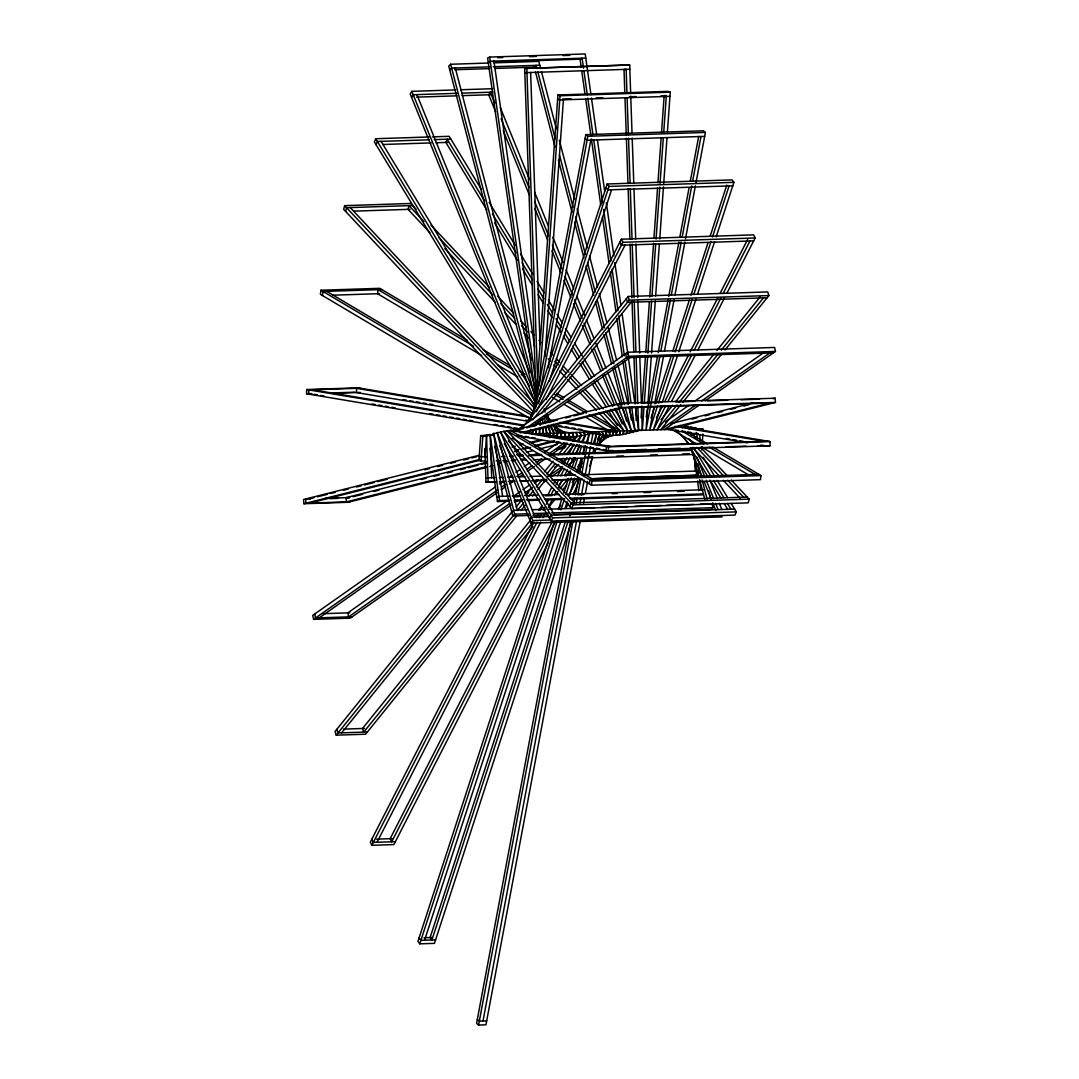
<?xml version="1.0" encoding="UTF-8"?>
<svg xmlns="http://www.w3.org/2000/svg" width="1079" height="1079" viewBox="0 0 1079 1079"><rect width="100%" height="100%" fill="white"/><g stroke="black" fill="none" stroke-linecap="round" stroke-linejoin="round"><path stroke-width="1.5" d="M518.81 429.294L306.584 393.768L306.665 389.532L358.093 387.847L525.648 415.901M562.253 431.6L568.876 432.706L568.795 436.941L565.126 437.062L565.207 432.827L553.635 425.962M678.448 426.218L770.096 441.567L770.028 445.802L608.381 451.089L608.462 446.854L510.178 430.386L517.07 430.17L523.558 428.538M612.885 435.498L612.953 431.263L560.028 422.402M616.554 435.376L616.635 431.141L589.161 414.849M494.182 435.147L480.708 435.592L478.914 460.625L486.076 461.259M481.032 461.421L482.826 436.388L480.708 435.592M485.01 457.132L486.508 436.267L484.39 435.471L490.19 435.255L491.66 477.741M535.508 407.822L557.937 94.965L668.144 91.364L670.261 92.16L667.429 131.557M536.169 428.754L535.818 433.785L536.735 428.835M539.298 385.136L560.055 95.761L557.937 94.965M537.355 433.745L539.487 433.664L539.851 428.633M540.093 425.274L540.566 418.571M545.016 356.488L563.427 99.821M641.074 417.762L641.911 406.014M642.153 402.656L645.404 357.365M645.768 352.334L649.369 301.999M649.733 296.968L653.577 243.288M653.941 238.257L657.556 187.921M657.92 182.89L661.157 137.599M661.521 132.555L664.165 95.653L666.282 96.449L663.76 131.678M640.211 430.386L642.342 430.305L644.028 406.81M644.271 403.452L647.643 356.488M647.886 353.13L651.608 301.122M651.972 296.091L655.695 244.083M656.059 239.052L659.795 187.045M660.024 183.686L663.275 138.395M647.71 406.689L646.024 430.184L659.916 355.935M647.939 403.33L651.311 356.367M651.554 353.008L655.29 301.001M655.641 295.97L659.377 243.962M659.741 238.931L663.464 186.923M663.706 183.565L666.957 138.274M701.741 450.037L701.97 446.827M702.321 442.012L702.901 433.987M467.072 340.128L379.714 288.322L320.935 290.238L320.409 294.311L530.652 419.003M322.486 295.538L322.999 291.465L381.777 289.55M589.39 483.958L589.916 479.885L758.888 474.355M713.125 447.205L760.965 475.583L760.452 479.656L591.467 485.186L591.98 481.113L506.941 430.683L510.623 430.561L593.585 479.764M616.109 435.201L616.635 431.141L565.356 422.55M534.145 410.802L585.83 134.646L703.387 130.802L705.396 132.447L696.009 182.567M671.731 429.334L532.136 433.906L532.756 430.602M539.554 394.307L587.839 136.291L585.83 134.646M537.666 423.885L538.286 420.581M548.159 367.791L590.779 140.095M570.521 521.454L476.581 1023.405L478.59 1025.05L485.941 1024.807L580.192 521.197M573.934 503.246L574.864 498.282M575.471 494.978L578.573 478.429M579.814 471.806L582.296 458.575M583.213 453.612L584.454 446.989M478.59 1025.05L572.841 521.44M576.253 503.246L577.171 498.282M577.791 494.964L580.893 478.429M581.824 473.465L586.774 446.989M587.394 443.671L589.255 433.745L587.246 432.099L589.053 434.527L586.45 442.525M483.001 1021.017L576.51 521.319M579.922 503.124L580.853 498.161M581.473 494.856L584.252 479.953M585.182 474.989L590.456 446.868M591.063 443.563L592.924 433.623L590.914 431.978M583.591 503.003L584.521 498.039M585.452 493.076L587.623 481.49M588.864 474.868L592.263 456.673M592.884 453.369L593.814 448.405M594.745 443.442L596.606 433.515L594.596 431.856L596.404 434.284L593.801 442.296M646.173 416.98L657.597 355.935M658.217 352.631L668.103 299.827M668.71 296.536L678.907 242.087M679.837 237.137L689.09 187.638M690.331 181.043L698.666 136.493M660.847 350.985L670.41 299.827M671.34 294.877L681.227 242.087M682.144 237.137L691.72 185.979M692.651 181.029L700.986 136.48M654.022 406.958L649.693 430.062L657.475 406.122M654.629 403.654L663.585 355.814M664.516 350.864L674.092 299.706M675.009 294.756L684.895 241.966M685.516 238.661L695.389 185.871M416.13 209.205L410.762 203.472L344.633 205.644L343.688 209.366L533.943 412.286M345.617 211.417L346.548 207.694L412.677 205.523M569.982 506.577L570.926 502.854L747.261 497.082M731.306 480.074L749.177 499.132L748.233 502.854L571.91 508.627L572.841 504.905L503.691 431.141L507.359 431.02L574.594 502.733M530.801 418.827L607.194 183.983L732.101 179.896L733.909 182.324L716.173 236.867M538.327 403.708L609.015 186.411L607.194 183.983M532.136 433.906L533.174 430.71M534.739 425.922L535.777 422.739M549.265 381.251L611.55 189.769M554.417 521.845L417.951 941.401L419.758 943.828L434.446 943.356L571.452 522.182M558.585 509.032L561.714 499.429M563.791 493.036L568.471 478.631M569.51 475.434L570.562 472.224M572.113 467.423L575.242 457.82M576.806 453.032L579.41 445.02M419.758 943.828L557.277 521.063M560.918 509.868L564.56 498.66M566.124 493.858L571.331 477.862M574.446 468.259L577.575 458.656M579.14 453.854L581.743 445.856M582.781 442.646L585.384 434.648L583.577 432.22L585.101 435.323L582.053 441.311M424.56 940.227L560.945 520.941M565.113 508.142L567.19 501.735M569.28 495.342L574.487 479.332M577.09 471.334L581.244 458.535M582.808 453.733L585.411 445.735M565.436 521.481L430.103 937.557L431.91 939.984L567.77 522.303M574.284 494.276L578.978 479.872M569.86 515.897L570.899 512.7M589.66 466.168L592.789 456.565M593.828 453.369L595.392 448.567M596.431 445.371L600.072 434.163L598.265 431.735L599.803 434.837L597.51 439.328M651.001 418.059L654.629 406.891M655.668 403.694L671.232 355.827M672.797 351.039L689.4 299.975M690.965 295.201L708.094 242.546M710.171 236.153L726.774 185.102M658.514 402.939L674.092 355.058M675.13 351.875L692.259 299.22M693.81 294.432L710.94 241.777M712.491 236.989L729.107 185.925M661.157 406.001L653.375 429.941L665.635 405.947M662.708 401.213L677.76 354.951M678.799 351.754L695.928 299.099M697.479 294.311L714.608 241.656M429.132 136.979L375.708 138.719L374.386 141.929L535.44 407.66M376.072 144.707L377.38 141.497L429.145 139.811M549.589 518.325L550.91 515.115L734.583 509.099M731.103 503.353L736.269 511.878L734.947 515.088L551.275 521.103L552.596 517.893L500.4 431.775L504.068 431.654L554.579 514.993M527.86 422.051L621.356 239.201L753.614 234.871L755.152 237.973L726.828 293.353M536.29 411.652L622.893 242.289L621.356 239.201M529.236 432.531L530.774 429.523M546.109 399.54L625.078 245.081M533.997 522.115L370.313 842.2L371.85 845.302L393.889 844.587L548.388 542.44M536.29 517.623L537.814 514.629M540.107 510.138L542.413 505.66M547.768 495.18L551.585 487.695M553.891 483.217L555.415 480.222M557.708 475.731L562.294 466.748M563.831 463.754L566.893 457.779M569.186 453.288L573.772 444.305M371.85 845.302L537.059 522.223M539.352 517.731L540.889 514.737M543.182 510.246L544.706 507.251M546.244 504.257L548.537 499.779M550.829 495.288L553.891 489.3M556.184 484.808L558.477 480.33M560.783 475.839L564.6 468.353M566.893 463.862L569.955 457.887M572.248 453.396L576.847 444.413M578.371 441.419L581.433 435.444L579.895 432.342L581.095 435.983L576.874 441.203M377.003 842.281L540.727 522.101M543.034 517.61L544.558 514.616M548.388 507.13L552.205 499.658M554.498 495.167L556.036 492.172M558.329 487.681L562.159 480.209M564.452 475.718L567.514 469.729M569.038 466.735L573.637 457.766M575.93 453.274L579.747 445.789M552.367 521.508L390.166 838.693L391.704 841.795L555.429 521.616M558.477 509.544L560.77 505.053M572.248 482.61L574.554 478.118M577.602 472.143L582.201 463.161M569.199 494.681L577.616 478.226M565.989 508.034L568.282 503.542M572.868 494.56L577.467 485.59M594.3 452.667L596.593 448.19M598.117 445.195L603.471 434.716L601.934 431.627L603.134 435.255L598.912 440.488M656.437 417.843L662.573 405.852M664.866 401.348L688.645 354.856M690.169 351.862L717.778 297.871M720.084 293.38L747.68 239.39M667.941 401.442L691.706 354.964M694.013 350.459L720.853 297.979M723.146 293.475L749.986 240.995M669.317 405.825L657.044 429.82L677.059 405.003M671.61 401.321L695.389 354.843M697.681 350.338L724.522 297.858M455.608 89.921L411.827 91.351L410.195 93.927L535.589 403.101M411.571 97.312L413.203 94.736L456.983 93.307M529.735 519.741L531.367 517.178L549.804 516.571M722.134 516.881L531.097 523.126L532.743 520.564L497.041 432.544L500.723 432.423L535.049 517.057M522.034 428.012L628.113 296.482L767.708 291.923L768.895 295.552L724.98 350.014M532.702 419.893L629.3 300.124L768.895 295.552M541.645 413.244L631.202 302.201M516.099 507.009L521.373 500.467M525.594 495.234L531.92 487.384M535.09 483.459L538.259 479.548M544.585 471.698L553.014 461.232M558.288 454.691L566.731 444.238M527.118 509.881L513.671 510.327L511.783 512.134L335.029 731.535L336.23 735.163L513.078 515.87M517.3 510.637L523.625 502.801M528.899 496.259L533.12 491.026M536.29 487.101L542.616 479.251M546.837 474.018L555.267 463.565M562.658 454.407L571.088 443.941M573.205 441.324L577.413 436.091L581.095 435.983M341.679 732.843L516.76 515.749M520.968 510.515L525.19 505.296M532.581 496.138L534.685 493.521M537.855 489.596L546.284 479.13M548.402 476.513L557.883 464.752M561.053 460.827L563.157 458.211M566.327 454.286L573.704 445.128M530.221 520.55L362.517 728.487L363.717 732.128L532.473 522.883M538.65 510.084L541.82 506.159M559.745 483.931L562.914 480.007M566.084 476.082L570.292 470.849M555.672 494.101L557.776 491.484M559.893 488.881L568.323 478.415M577.818 466.641L582.04 461.407M532.972 526.687L365.619 734.206L336.23 735.163M548.793 507.063L555.132 499.213M562.51 490.068L566.731 484.835M578.331 470.444L581.5 466.519M598.373 445.6L606.803 435.134L605.616 431.506L606.411 435.511L603.66 437.454M661.117 419.65L672.703 405.286M675.872 401.361L713.799 354.33M716.955 350.419L760.155 296.86M679.163 402.386L718.142 354.047M721.311 350.135L763.446 297.871M680.728 404.881L660.712 429.698L696.157 404.76M682.845 402.265L721.824 353.925M488.881 63.014L450.617 64.268L448.729 66.075L536.452 402.615M449.727 69.919L451.615 68.112L489.879 66.858M534.226 67.154L536.115 65.347L536.964 68.611M517.34 510.205L497.298 433.299L493.616 433.421L491.727 435.228L493.791 434.257L502.598 496.313M494.654 446.436L512.781 515.978L514.67 514.17L528.117 513.725M700.271 504.217L712.032 503.839L713.044 507.683L711.155 509.49L554.808 514.602M705.288 400.808L775.437 351.444L774.641 347.438L627.695 352.24L516.652 430.373L519.093 430.292M526.984 427.675L628.491 356.259L775.437 351.444M533.39 425.639L630.19 357.527M495.355 486.899L312.775 615.34L313.571 619.359L350.311 618.159L510.826 505.228M499.483 483.985L503.623 481.072M509.14 477.201L511.891 475.259M516.032 472.346L520.159 469.432M524.3 466.533L529.816 462.648M544.976 451.98L558.76 442.282M562.901 439.369L567.041 436.455M567.959 438.276L570.71 436.348M313.571 619.359L497.527 489.933M501.668 487.034L505.795 484.12M516.828 476.365L522.344 472.481M526.485 469.567L531.987 465.696M536.128 462.783L541.645 458.899M548.537 454.057L563.697 443.388M569.213 439.504L573.354 436.59L577.022 436.469L576.226 432.463L577.413 436.091M319.236 617.835L497.068 492.725M501.209 489.812L505.336 486.912M509.477 483.999L513.604 481.086M519.12 477.215L523.261 474.301M527.402 471.388L534.294 466.546M537.045 464.604L545.313 458.777M550.829 454.906L567.379 443.267M571.506 440.353L577.022 436.469M506.361 501.33L347.829 612.872L348.625 616.878L509.908 503.407M513.253 496.488L520.145 491.633M522.897 489.691L529.789 484.849M533.93 481.935L536.681 479.993M554.606 467.382L558.747 464.483M561.498 462.54L567.014 458.656M525.082 492.739L531.974 487.883M548.51 476.244L562.294 466.546M571.951 459.762L574.702 457.82M514.966 502.315L517.718 500.373M524.61 495.531L528.75 492.617M543.91 481.949L546.675 480.007M552.192 476.122L561.835 469.338M568.727 464.496L575.62 459.641M600.437 442.188L610.08 435.39L609.284 431.384L606.034 432.193M665.365 421.849L688.55 405.542M695.362 400.741L764.89 351.835M701.62 400.929L769.786 352.968M698.477 405.596L664.394 429.577L769.678 403.06M590.982 94.655L585.196 53.95L489.677 57.079L487.627 58.037L536.614 402.926M488.207 62.177L490.271 61.206L585.776 58.091M493.791 434.257L488.059 435.35L490.19 435.255M496.879 497.406L498.93 496.434L508.964 496.111M489.92 448.405L497.459 501.533L499.523 500.575L509.558 500.238M513.402 430.292L620.803 403.249L775.086 398.205L775.464 402.413L668.063 429.455L747.639 442.781M526.795 427.716L536.519 425.274M539.756 424.465L549.481 422.01M552.718 421.201L557.573 419.974M565.679 417.937L570.535 416.71M573.772 415.887L583.496 413.446M520.253 432.868L621.167 407.457L775.464 402.413M523.922 432.746L622.745 407.875M479.508 455.203L303.536 499.51L303.914 503.731L347.991 502.288L486.589 467.396M511.999 447.016L515.249 446.207M520.132 444.98L523.382 444.157M529.883 442.525L541.253 439.652M549.373 437.615L557.506 435.565M309.322 498.862L314.191 497.635M317.442 496.812L327.193 494.357M330.444 493.548L335.313 492.321M343.446 490.271L348.315 489.043M356.434 486.993L361.317 485.766M364.567 484.957L374.319 482.502M377.569 481.679L387.307 479.224M424.681 469.81L429.563 468.583M437.683 466.546L442.565 465.319M450.685 463.269L455.554 462.041M463.687 459.991L468.556 458.764M471.806 457.955L476.675 456.727M531.934 442.808L541.671 440.353M569.294 433.394L572.544 432.585L573.354 436.59M303.914 503.731L479.872 459.425M515.627 450.415L518.878 449.606M522.128 448.783L528.629 447.151M535.13 445.506L554.619 440.596M562.752 438.56L572.922 436.793L572.544 432.585M309.686 503.084L480.303 460.113M514.427 451.521L517.677 450.712M524.178 449.066L530.679 447.434M535.548 446.207L553.419 441.702M563.171 439.247L572.922 436.793M485.793 462.473L346.049 497.662L346.426 501.883L486.157 466.694M516.666 454.704L519.916 453.881M526.417 452.249L532.918 450.604M539.419 448.972L557.29 444.467M347.627 498.066L349.731 497.54L325.238 498.35M352.981 496.718L362.733 494.263M374.103 491.404L378.972 490.176M421.228 479.535L426.097 478.307M434.217 476.271L439.099 475.043M447.219 472.993L452.101 471.766M460.22 469.716L465.089 468.488M468.34 467.679L478.091 465.224M481.342 464.402L486.224 463.174M609.716 432.072L612.953 431.263L613.331 435.471L606.83 437.116M497.54 463.822L500.791 463.012M504.041 462.19L507.292 461.367M533.282 454.825L538.165 453.598M557.654 448.689L565.787 446.639M606.411 436.415L609.662 435.592L609.284 431.384M489.839 466.573L493.09 465.75M512.592 460.841L515.829 460.018M556.454 449.795L564.587 447.745M670.504 423.737L753.115 402.926M691.99 419.124L696.845 417.897M704.951 415.86L709.807 414.633M717.913 412.596L722.768 411.369M730.874 409.332L735.73 408.105M743.822 406.068L748.691 404.841M772.982 398.731L775.086 398.205M536.303 403.519L524.677 68.436L629.664 64.983L630.635 92.74M629.664 64.983L524.677 68.436M524.826 72.684L629.812 69.231M541.024 433.637L543.155 433.542L542.993 428.511M636.543 430.508L638.674 430.413L637.864 406.904M485.86 477.943L494.708 477.633M484.835 448.54L486.009 482.192L496.529 481.827M497.675 57.713L502.706 57.551M529.519 56.674L536.223 56.459M563.036 55.582L569.725 55.353M493.238 62.016L582.053 59.116M493.872 62.852L538.785 61.382L540.633 68.49M493.211 66.75L539.783 65.226M454.718 69.757L489.65 68.611M494.641 68.449L536.236 67.087M460.666 89.759L492.658 88.707M462.041 93.145L492.806 92.133M416.615 97.137L457.024 95.815M462.082 95.653L490.702 94.723M560.055 95.761L670.261 92.16M562.645 98.971L570.993 98.702M596.04 97.879L602.716 97.663M629.435 96.786L636.111 96.57M661.157 95.748L666.175 95.586M669.965 96.328L559.758 99.942L557.641 99.133M432.477 136.858L449.174 136.318L481.342 189.391M434.163 139.636L450.86 139.097M587.839 136.291L705.396 132.447M382.748 144.492L431.168 142.914M436.186 142.752L447.866 142.361M704.654 136.372L587.097 140.216L585.101 138.557M609.015 186.411L733.909 182.324M732.776 185.804L607.882 189.891L606.061 187.463M353.885 211.147L410.087 209.299M622.893 242.289L755.152 237.973M753.655 240.873L621.41 245.203L619.872 242.101M332.561 295.201L379.579 293.663M767.129 297.75L627.533 302.322L626.333 298.681M773.454 352.846L626.508 357.648L625.712 353.642M360.224 388.211L308.796 389.883L308.729 394.118L312.047 394.01M306.584 393.768L311.561 393.606M333.128 392.891L354.694 392.19M333.613 393.309L360.157 392.432M628.76 403.452L618.699 403.775L619.063 407.997L773.36 402.939M642.18 403.006L662.304 402.346M675.71 401.914L694.161 401.307M707.581 400.862L727.705 400.215M741.125 399.769L759.576 399.163M680.404 425.881L684.073 425.76M684.396 426.407L688.065 426.286L689.319 429.361M688.321 427.055L691.99 426.933M692.165 427.77L695.834 427.648M695.915 428.525L703.238 429.172L694.997 428.579M482.826 436.388L486.508 436.267M589.255 433.745L596.606 433.515M585.384 434.648L589.053 434.527M596.404 434.284L600.072 434.163M581.433 435.444L585.101 435.323M599.803 434.837L603.471 434.716M603.134 435.255L606.803 435.134M606.411 435.511L619.791 435.08L620.304 431.02L603.08 412.65M767.965 441.203L606.331 446.49L606.25 450.725L612.98 450.509M608.462 446.854L770.096 441.567M626.454 450.064L646.658 449.403M658.446 449.012L680.336 448.298M692.125 447.92L712.329 447.259M725.789 446.814L745.994 446.153M757.782 445.762L770.028 445.802M517.907 455.19L522.964 455.014M529.695 454.798L541.469 454.421M548.199 454.192L691.221 449.511M486.373 457.091L479.211 456.457M501.519 456.592L504.891 456.484M509.935 456.309L513.294 456.201M518.352 456.039L523.396 455.877M528.44 455.702L541.901 455.271M550.317 454.987L691.652 450.375M520.982 459.249L524.34 459.141M584.912 457.159L591.643 456.943M616.891 456.107L623.622 455.891M650.529 455.014L657.259 454.785M682.508 453.962L689.238 453.746M496.178 460.922L499.537 460.814M502.908 460.706L506.267 460.598M511.325 460.436L514.683 460.328M521.413 460.099L526.458 459.937M533.188 459.721L550.02 459.168M556.751 458.953L693.028 454.488M499.28 477.511L503.097 477.363M507.669 477.228L513.159 477.039M517.731 476.905L524.907 476.648M529.937 476.486L541.671 476.095M547.93 475.92L575.228 475.003M583.159 474.76L697.25 471.024M499.887 481.72L504.918 481.558M508.276 481.45L514.98 481.234M520.011 481.059L528.4 480.789M531.758 480.681L546.864 480.182M551.895 480.02L582.094 479.036M590.483 478.752L697.857 475.246M486.009 482.192L496.07 481.868M499.429 481.76L504.459 481.585M509.49 481.423L514.521 481.261M521.238 481.045L527.955 480.816M532.986 480.654L546.406 480.222M553.109 479.993L581.635 479.063M593.383 478.685L697.398 475.273M591.98 481.113L760.965 475.583M310.536 498.822L305.64 498.984L306.018 503.205L350.095 501.762M329.661 498.66L337.821 498.39M512.309 495.989L520.671 495.72M525.689 495.558L537.396 495.18M542.413 495.005L559.138 494.465M565.828 494.249L703.427 489.745M513.604 496.853L518.621 496.691M545.381 495.814L552.07 495.598M578.83 494.721L583.847 494.56M612.279 493.629L617.296 493.467M644.055 492.59L650.745 492.361M677.504 491.498L684.194 491.269M514.575 500.076L522.937 499.806M526.282 499.698L539.662 499.253M544.679 499.091L563.076 498.485M569.766 498.269L703.562 493.899M497.459 501.533L509.167 501.155M514.184 500.993L522.546 500.723M527.564 500.548L539.271 500.17M545.961 499.955L564.357 499.348M571.047 499.132L703.184 494.802M572.841 504.905L749.177 499.132M532.163 509.72L545.61 509.275M548.968 509.167L594.354 507.683M601.084 507.467L627.978 506.59M634.708 506.361L661.602 505.485M666.647 505.323L693.541 504.446M533.161 513.564L548.294 513.078M551.652 512.957L713.044 507.683M512.781 515.978L529.587 515.425M532.959 515.317L548.078 514.818M552.596 517.893L736.269 511.878M532.743 520.564L551.18 519.957M323.107 613.681L349.825 612.805M352.293 616.756L315.554 617.957L314.758 613.951M343.338 729.121L364.567 728.419M367.386 732.007L337.997 732.965L336.81 729.337M376.517 839.138L392.27 838.626M395.373 841.674L373.334 842.389L371.796 839.3M423.98 937.759L432.139 937.489M435.592 939.863L420.891 940.348L419.084 937.921M486.669 1020.896L479.332 1021.139L477.323 1019.48M674.766 426.34L764.296 441.324M675.049 429.887L678.367 430.454M681.685 431.007L685.003 431.56M688.308 432.113L691.626 432.666M694.943 433.218L698.261 433.785M726.437 438.492L729.755 439.059M733.073 439.612L736.391 440.165M739.708 440.718L743.026 441.271M760.897 445.007L764.215 445.56M548.806 419.785L553.77 420.608M528.589 417.128L356.556 388.332L356.475 392.554L528.521 421.363M550.101 420.729L553.406 421.282M403.168 399.635L406.473 400.201M409.777 400.754L413.095 401.307M416.4 401.86L419.704 402.413M423.008 402.966L426.326 403.519M429.631 404.072L432.935 404.625M467.679 410.438L470.983 410.991M474.288 411.558L477.606 412.111M480.91 412.664L484.215 413.217M487.533 413.77L490.837 414.323M494.142 414.875L497.459 415.428M500.764 415.981L504.068 416.534M525.581 420.136L528.885 420.689M558.666 425.679L561.97 426.232M565.275 426.785L568.579 427.338M571.897 427.891L575.201 428.444M578.506 428.997L581.824 429.55M553.338 425.517L593.032 432.166M312.478 389.762L524.219 425.22M306.665 389.532L523.841 425.895M561.889 432.274L565.207 432.827L564.681 436.887L561.013 437.008L561.525 432.949L553.487 424.371M314.056 394.28L317.361 394.833M320.665 395.386L323.983 395.939M371.945 403.978L375.263 404.531M378.567 405.084L381.872 405.637M385.19 406.19L388.494 406.743M391.798 407.296L395.103 407.849M429.847 413.662L433.151 414.228M436.469 414.781L439.773 415.334M443.078 415.887L446.382 416.44M449.7 416.993L453.005 417.546M456.309 418.099L459.627 418.652M462.931 419.205L466.236 419.758M469.554 420.311L472.858 420.864M494.357 424.465L497.675 425.032M500.98 425.585L504.284 426.138M507.589 426.691L510.906 427.244M514.211 427.797L517.515 428.35M565.49 436.388L568.795 436.941M561.822 436.496L565.126 437.062M513.847 430.265L609.999 446.369M518.743 435.336L522.061 435.889M525.379 436.442L528.697 437.008M532.014 437.561L535.319 438.114M556.872 441.716L560.19 442.282M563.508 442.835L566.826 443.388M570.144 443.941L573.448 444.494M576.766 445.047L580.084 445.614M583.402 446.166L586.72 446.719M590.024 447.272L593.342 447.825M596.66 448.378L599.978 448.945M603.296 449.498L606.614 450.051M516.733 435.741L608.381 451.089M687.377 431.937L707.392 443.82M682.265 431.209L703.724 443.941M709.442 447.326L755.219 474.477M673.161 430.184L696.049 443.766M701.782 447.151L748.974 475.151M482.974 349.569L510.434 365.862M519.12 371.001L524.893 374.426M556.697 393.296L563.926 397.585M568.269 400.147L587.057 411.301M592.843 414.727L620.304 431.02L619.373 434.743L623.042 434.621L623.986 430.899L610.916 409.346M473.519 346.251L378.109 289.671L377.583 293.731L481.679 355.463M486.535 353.979L512.552 369.409M521.224 374.548L525.554 377.124M554.471 394.267L563.144 399.419M567.487 401.981L586.275 413.136M611.119 429.941L615.448 432.517M497.581 364.904L517.812 376.908M552.502 397.477L559.731 401.766M564.074 404.342L579.976 413.77M585.762 417.195L608.88 430.926M326.681 291.343L533.404 413.958M320.935 290.238L532.621 415.793M557.196 430.373L561.525 432.949L560.594 436.658L556.912 436.779L557.856 433.057L552.637 424.438M512.147 438.141L591.467 485.186M680.026 425.369L682.306 427.81M700.541 447.259L727.88 476.419M688.888 438.87L693.446 443.725M696.859 447.367L724.211 476.54M727.624 480.195L743.579 497.203M677.693 431.654L689.09 443.806M692.502 447.448L719.855 476.621M723.267 480.263L740.369 498.498M431.047 225.12L489.623 287.594M497.662 296.172L513.739 313.315M520.631 320.665L526.363 326.789M530.962 331.685L534.402 335.367M539.001 340.263L541.294 342.704M550.479 352.509L552.785 354.964M556.224 358.633L559.677 362.301M563.117 365.983L568.862 372.107M571.155 374.561L581.487 385.581M584.939 389.249L603.309 408.847M605.602 411.301L623.986 430.899L622.664 434.109L626.333 434.001L627.654 430.777L618.793 408.941M423.939 221.573L409.008 205.644L408.064 209.366L429.887 232.646M438.856 237.488L492.833 295.066M500.872 303.631L514.656 318.332M521.548 325.683L527.294 331.806M554.849 361.209L558.288 364.877M561.741 368.546L566.327 373.455M569.779 377.124L578.964 386.929M582.404 390.598L599.641 408.968M444.818 248.561L495.342 302.457M504.527 312.263L516.018 324.509M524.057 333.074L528.643 337.983M548.172 358.794L550.465 361.249M553.905 364.931L556.211 367.373M559.65 371.055L565.396 377.178M567.689 379.619L576.874 389.425M579.18 391.866L596.404 410.249M598.697 412.691L617.067 432.288M350.23 207.573L535.117 404.773M548.901 419.475L551.194 421.916M344.633 205.644L534.887 408.563M554.417 429.388L557.856 433.057L556.535 436.28L552.866 436.402L554.188 433.178L551.018 425.382M508.452 440.947L571.91 508.627M703.238 457.375L714.554 476.055M717.171 480.357L727.624 497.608M693.46 447.434L710.886 476.176M713.502 480.479L723.942 497.729M727.435 503.475L730.915 509.221M685.178 439.153L687.795 443.469M690.412 447.772L707.824 476.513M710.441 480.829L720.893 498.066M724.373 503.812L727.853 509.558M489.178 202.312L515.303 245.419M520.537 254.051L532.729 274.16M537.072 281.349L544.045 292.841M548.402 300.029L554.498 310.078M557.115 314.394L562.334 323.012M565.814 328.758L571.047 337.376M574.527 343.135L582.363 356.057M584.103 358.929L594.556 376.18M597.173 380.482L612.845 406.351M614.585 409.224L627.654 430.777L626.009 433.34L629.691 433.232L631.323 430.656L625.375 407.822M484.633 201.004L447.178 139.218L445.87 142.428L486.804 209.96M492.469 213.939L515.991 252.729M522.088 262.79L532.54 280.027M537.76 288.646L543.856 298.708M547.336 304.453L552.569 313.072M556.049 318.818L561.269 327.45M564.762 333.195L569.982 341.814M572.598 346.13L579.558 357.621M582.174 361.924L591.751 377.731M594.367 382.047L609.176 406.473M494.641 222.894L517.286 260.255M522.506 268.873L532.082 284.681M538.178 294.742L543.411 303.361M547.768 310.55L552.124 317.725M556.467 324.914L560.824 332.103M563.44 336.405L567.797 343.594M571.277 349.34L577.373 359.401M579.989 363.704L589.566 379.511M592.182 383.827L606.115 406.81M608.731 411.126L617.431 425.49M381.062 141.376L529.115 385.648M550.883 421.565L546.54 414.39L549.75 422.267M375.708 138.719L535.899 403.006M550.695 427.432L554.188 433.178L552.542 435.754L548.874 435.876L550.506 433.299L548.388 425.153M504.298 443.604L551.275 521.103M690.56 432.45L691.814 435.525M709.915 480.155L717.4 498.619M719.275 503.232L721.77 509.396M696.872 457.186L704.371 475.65M706.246 480.276L713.732 498.741M715.606 503.353L718.101 509.517M690.87 448.985L702.105 476.689M703.98 481.301L711.466 499.766M712.72 502.841L715.836 510.542M500.359 107.698L529.452 179.465M534.523 191.954L548.442 226.266M552.866 237.191L562.995 262.157M566.151 269.952L573.745 288.686M576.914 296.482L584.508 315.203M586.41 319.883L594.003 338.604M595.891 343.284L606.02 368.249M607.922 372.929L620.573 404.139M621.841 407.255L631.323 430.656L629.435 432.463L633.117 432.342L635.005 430.534L631.701 407.269M494.775 103.139L490.352 92.214L488.706 94.777L495.679 111.946M501.115 118.744L528.953 187.382M534.644 201.436L548.564 235.748M552.354 245.122L561.849 268.523M565.018 276.318L572.612 295.039M574.5 299.719L582.094 318.44M583.995 323.12L591.589 341.854M594.124 348.085L602.972 369.935M604.874 374.615L617.525 405.812M503.259 130.667L529.209 194.638M534.901 208.679L547.552 239.875M551.989 250.8L560.837 272.65M564.007 280.446L570.966 297.615M573.502 303.846L580.462 321.016M582.35 325.696L589.943 344.417M591.845 349.097L600.706 370.933M602.608 375.613L614.625 405.259M615.893 408.388L622.219 423.98M416.885 94.615L529.506 372.336M411.827 91.351L535.953 397.423M547.984 427.068L550.506 433.299L548.618 435.107L544.949 435.228L546.837 433.421L545.893 426.771M499.779 445.883L531.097 523.126M628.113 296.482L629.3 300.124M693.662 433.34L694.916 438.141M708.701 491.012L710.791 499.024M697.924 463.903L701.269 476.716M702.105 479.926L707.109 499.145M691.855 449.687L698.963 476.918M699.799 480.128L704.803 499.361M541.483 71.754L556.359 128.833M559.34 140.243L574.635 198.954M577.198 208.746L587.394 247.887M589.525 256.033L597.591 287.027M599.29 293.542L606.951 322.904M608.219 327.8L616.729 360.413M617.997 365.309L628.194 404.45M629.044 407.714L635.005 430.534L632.941 431.506L636.623 431.384L638.674 430.413L635.369 407.147M537.814 71.875L555.24 138.732M559.488 155.052L573.097 207.235M575.646 217.014L585.425 254.523M587.542 262.683L595.19 292.031M597.321 300.191L604.55 327.922M605.818 332.804L613.897 363.798M614.747 367.062L624.525 404.571M535.494 72.05L555.051 147.068M558.45 160.11L572.059 212.307M574.608 222.085L583.955 257.962M586.086 266.122L593.733 295.471M595.433 301.999L602.662 329.729M603.93 334.611L611.591 363.974M612.859 368.87L622.219 404.746M623.069 407.997L626.467 421.053M455.298 67.99L531.381 359.914M544.126 408.847L544.989 412.097M545.839 415.361L547.539 421.889M450.617 64.268L534.51 386.134M545.138 426.906L546.837 433.421L541.105 434.513L543.155 433.542L542.454 428.552M493.616 433.421L514.67 514.17M627.695 352.24L628.491 356.259M696.535 432.544L697.452 439.086M698.194 470.228L698.652 473.492M699.583 480.02L700.972 489.826M693.81 454.866L697.061 477.727M697.533 480.991L698.922 490.797M591.454 97.973L596.647 134.551M597.348 139.528L604.672 191.064M606.331 202.704L613.884 255.885M614.828 262.534L620.964 305.748M622.151 314.07L627.816 353.952M628.288 357.284L634.897 403.829M583.523 68.179L582.107 58.212L580.057 59.17L581.23 67.491M583.995 71.511L587.3 94.777M587.772 98.095L592.964 134.673M593.679 139.65L602.648 202.812M603.593 209.461L610.916 260.997M612.09 269.305L617.997 310.86M618.712 315.85L624.377 355.746M625.078 360.723L630.986 402.278M581.702 70.809L585.007 94.075M585.722 99.066L590.914 135.63M591.386 138.962L600.828 205.455M602.487 217.081L609.096 263.627M610.282 271.935L615.947 311.831M616.891 318.48L622.313 356.704M623.028 361.694L628.936 403.249M629.408 406.581L631.296 419.866M493.939 61.085L534.55 346.993M544.477 416.804L545.421 423.454M489.677 57.079L535.845 382.02M536.317 385.338L536.789 388.669M490.109 434.378L499.523 500.575M620.803 403.249L621.167 407.457M568.876 432.706L569.24 436.914M699.812 434.945L700.042 441.486M694.849 459.654L695.254 471.091M630.743 96.098L632.024 133.041M632.2 138.085L633.778 183.43M633.953 188.461L635.706 238.85M635.882 243.881L637.743 297.629M637.864 300.987L639.672 353.049M639.78 356.407L641.412 403.425M641.533 406.783L642.342 430.305M626.953 92.861L626.144 69.353L624.013 69.434L624.822 92.942M627.128 97.906L628.41 134.848M628.531 138.206L630.109 183.551M630.284 188.582L632.024 238.972M632.2 244.002L634.074 297.75M634.182 301.108L635.936 351.484M636.111 356.529L637.743 403.546M624.997 97.987L626.279 134.929M626.4 138.287L627.978 183.632M628.14 188.677L629.893 239.052M630.069 244.097L631.93 297.831M632.051 301.189L633.805 351.579M633.98 356.609L635.612 403.64M635.72 406.999L636.192 420.432M530.625 72.468L540.066 344.538M542.643 418.423L542.818 423.467M526.808 68.341L537.855 386.646M539.311 428.619L539.487 433.664M486.521 435.376L488.14 482.111"/></g></svg>
